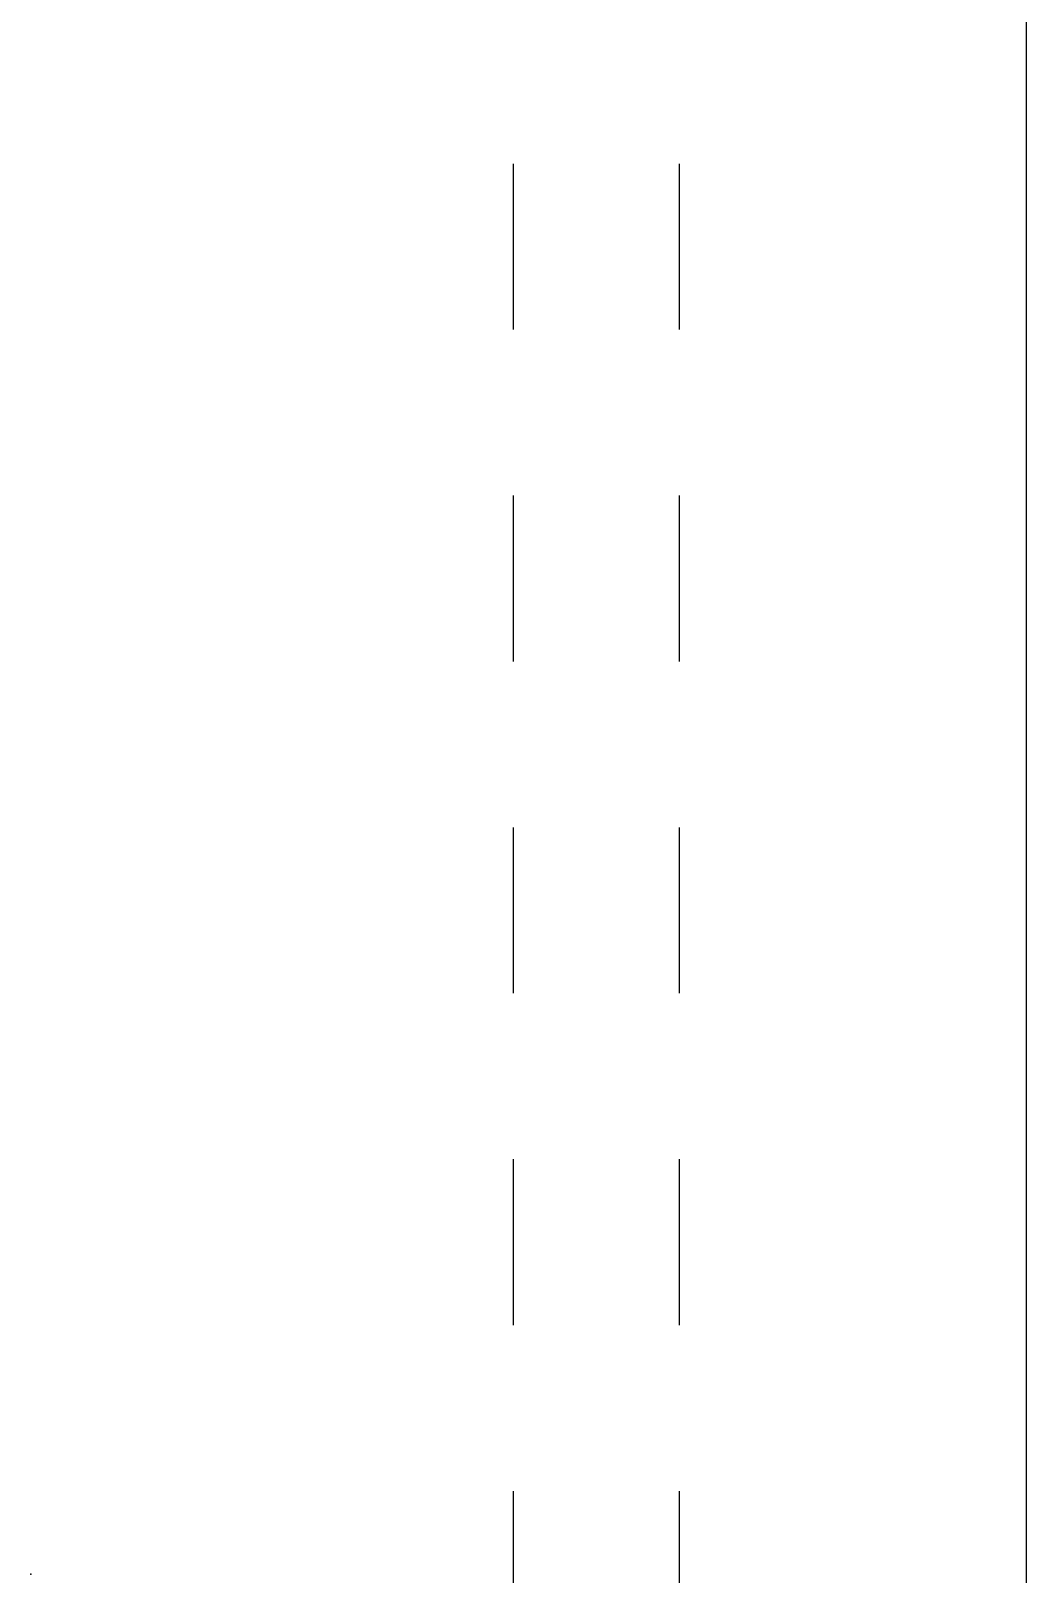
# Model space of a CAD drawing. Header units: inches. Extents: x -2 to 764, y -6 to 562.
# Drawn here: x 673.3 to 691.3, y 173.61 to 201.51 of the extents above; entities that cross this region are included whole.
import ezdxf

# ---------------------------------------------------------------- set-up
doc = ezdxf.new("R2010")
doc.units = ezdxf.units.IN
doc.header["$MEASUREMENT"] = 0
doc.layers.get('0').update_dxf_attribs({"true_color": 0xffffff})
doc.layers.add('TABLE', color=6, linetype='Continuous')
doc.layers.add('TABLE-ELEC', color=1, linetype='Continuous')

# ---------------------------------------------------------------- blocks, each defined once
blk = doc.blocks.new('UDP1EGS_36120LLNN_0P')
at = {"layer": 'TABLE'}
for p, q in [((-1.5, -8.726), (1.5, -8.726)), ((4.5, -8.726), (7.5, -8.726)), ((10.5, -8.726), (13.5, -8.726)), ((16.5, -8.726), (19.5, -8.726)), ((22.5, -8.726), (25.5, -8.726)), ((-1.5, -11.733), (1.5, -11.733)), ((4.5, -11.733), (7.5, -11.733)), ((10.5, -11.733), (13.5, -11.733)), ((16.5, -11.733), (19.5, -11.733)), ((22.5, -11.733), (25.5, -11.733)), ((59.94, -18), (-59.94, -18))]:
    blk.add_line(p, q, dxfattribs=at)
blk.add_point((0, 0), dxfattribs=at)
at = {"layer": 'TABLE-ELEC'}
blk.add_point((0, 0), dxfattribs=at)

msp = doc.modelspace()

# ---------------------------------------------------------------- block references
at = {"rotation": 90}
msp.add_blockref('UDP1EGS_36120LLNN_0P', (673.295, 173.612), dxfattribs=at)

doc.saveas('drawing.dxf')
